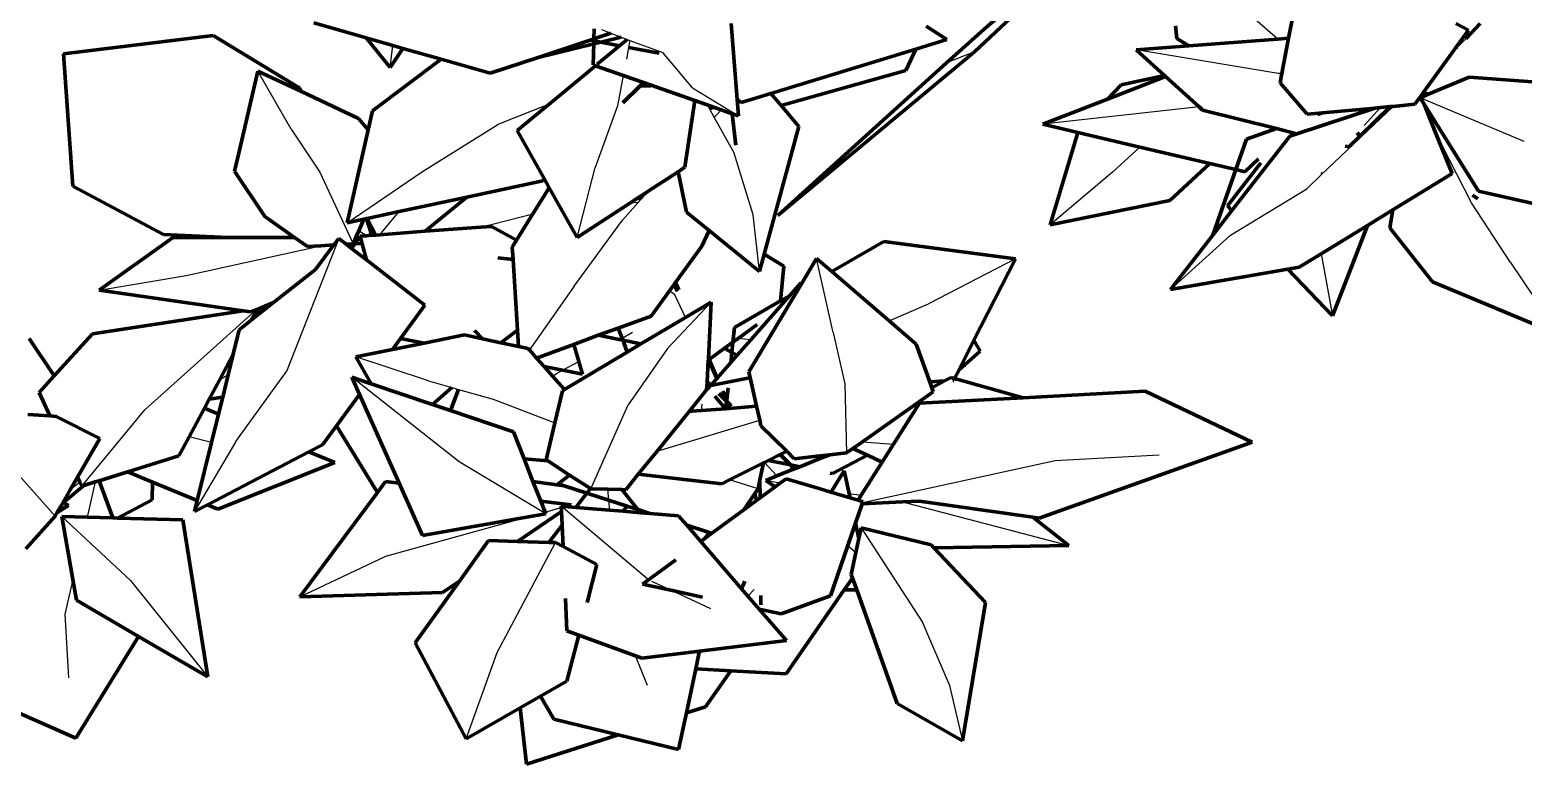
# Model space of a CAD drawing. Header units: millimetres. Extents: x 4307 to 31003, y 2809 to 20009.
# Drawn here: x 7048.2 to 7200.2, y 7635 to 7709.8 of the extents above; entities that cross this region are included whole.
import ezdxf

# ---------------------------------------------------------------- set-up
doc = ezdxf.new("R2010")
doc.units = ezdxf.units.MM
doc.layers.add('ProfileEdges', color=7, linetype='Continuous')

msp = doc.modelspace()

# ---------------------------------------------------------------- linework, layer by layer
for p, q in [((7155.16, 7718.06), (7141.55, 7706.38)), ((7155.16, 7718.06), (7144.4, 7707.5)), ((7175.27, 7708.81), (7170.65, 7712.83)), ((7106.41, 7709.77), (7107.37, 7709.41)), ((7107.37, 7709.41), (7108.44, 7709.01)), ((7194.4, 7708.84), (7195.43, 7709.83)), ((7084.93, 7705.93), (7085.17, 7708.16)), ((7108.44, 7709.01), (7109.05, 7708.78)), ((7109.18, 7707.96), (7108.96, 7706.77)), ((7109.05, 7708.78), (7109.31, 7708.68)), ((7109.31, 7708.68), (7109.18, 7707.96)), ((7109.31, 7708.68), (7112.66, 7707.43)), ((7175.31, 7705.31), (7160.85, 7707.71)), ((7193.15, 7707.62), (7193.54, 7708)), ((7193.54, 7708), (7194.4, 7708.84)), ((7115.68, 7703.84), (7112.66, 7707.43)), ((7144.4, 7707.5), (7141.55, 7706.38)), ((7074.83, 7699.63), (7071.46, 7705.56)), ((7108.64, 7705.11), (7108.06, 7702.01)), ((7175.67, 7705.29), (7175.31, 7705.31)), ((7115.68, 7703.84), (7120.37, 7700.99)), ((7101.09, 7702.18), (7095.87, 7700.11)), ((7108.06, 7702.01), (7105.78, 7695.72)), ((7117.19, 7702.11), (7117.42, 7701.7)), ((7117.42, 7701.7), (7117.9, 7700.83)), ((7117.9, 7700.83), (7118.6, 7701.62)), ((7167.25, 7701.91), (7151.35, 7700.14)), ((7183.75, 7698.86), (7187, 7701.96)), ((7185.71, 7701.85), (7184.04, 7700.02)), ((7200.35, 7698.38), (7189.74, 7702.83)), ((7088.2, 7695.32), (7095.87, 7700.11)), ((7117.9, 7700.83), (7119.93, 7697.18)), ((7074.83, 7699.63), (7077.75, 7695.26)), ((7179.71, 7695.01), (7183.61, 7698.73)), ((7183.61, 7698.73), (7183.75, 7698.86)), ((7194.98, 7692.13), (7191.28, 7699.38)), ((7069.47, 7697.05), (7069.38, 7697.11)), ((7121.85, 7690.93), (7119.93, 7697.18)), ((7158.44, 7695.25), (7161.22, 7697.82)), ((7103.94, 7688.61), (7105.78, 7695.72)), ((7077.75, 7695.26), (7081.15, 7687.98)), ((7080.55, 7690.11), (7088.2, 7695.32)), ((7158.44, 7695.25), (7152.1, 7689.9)), ((7178.22, 7693.58), (7179.71, 7695.01)), ((7179.71, 7695.01), (7179.73, 7695.26)), ((7110.38, 7692.43), (7110.87, 7692.97)), ((7110.87, 7692.97), (7111.19, 7693.33)), ((7170.45, 7688.85), (7178.22, 7693.58)), ((7083.86, 7688.89), (7085.83, 7691.24)), ((7094.15, 7689.66), (7099.45, 7691.01)), ((7108.56, 7690.39), (7110.15, 7692.16)), ((7110.15, 7692.16), (7109.31, 7692.1)), ((7110.15, 7692.16), (7110.38, 7692.43)), ((7198.96, 7686.08), (7194.98, 7692.13)), ((7103.64, 7683.65), (7108.56, 7690.39)), ((7122.51, 7685.15), (7121.85, 7690.93)), ((7079.68, 7688.51), (7074.37, 7674.96)), ((7081.4, 7688.55), (7081.8, 7688.64)), ((7082.52, 7688.79), (7081.72, 7689.3)), ((7170.45, 7688.85), (7164.33, 7683.31)), ((7064.14, 7684.73), (7077.86, 7687.77)), ((7130.02, 7678.94), (7128.32, 7686.48)), ((7148.55, 7686.45), (7139.71, 7681.85)), ((7179.67, 7686.95), (7180.82, 7680.62)), ((7198.96, 7686.08), (7203.87, 7678.72)), ((7055.3, 7683.24), (7064.14, 7684.73)), ((7103.64, 7683.65), (7099.1, 7677.16)), ((7113.85, 7683.88), (7114, 7683.6)), ((7114, 7683.6), (7113.88, 7683.91)), ((7114.22, 7683.2), (7113.92, 7683.97)), ((7114, 7683.6), (7114.22, 7683.2)), ((7114.18, 7683.15), (7114, 7683.6)), ((7113.15, 7677.32), (7117.58, 7682.03)), ((7113.88, 7682.78), (7113.35, 7683.19)), ((7114.96, 7680.47), (7113.88, 7682.78)), ((7135.71, 7680.12), (7139.71, 7681.85)), ((7059.95, 7671.06), (7071.29, 7681.26)), ((7108.52, 7678.37), (7109.59, 7678.96)), ((7130.02, 7678.94), (7131.19, 7673.72)), ((7108.23, 7678.22), (7108.52, 7678.37)), ((7113.15, 7677.32), (7109.14, 7671.56)), ((7121.62, 7678.18), (7120.32, 7678.33)), ((7088.8, 7674.01), (7081.42, 7676.46)), ((7102.47, 7675.09), (7104.12, 7675.99)), ((7104.12, 7675.99), (7104.19, 7676.03)), ((7118.19, 7674.28), (7117.35, 7676.17)), ((7068.42, 7674.64), (7067.53, 7674.08)), ((7069.2, 7667.85), (7074.37, 7674.96)), ((7091.93, 7665.77), (7081.01, 7674.38)), ((7101.45, 7674.49), (7101.9, 7674.78)), ((7101.9, 7674.78), (7102.47, 7675.09)), ((7088.8, 7674.01), (7091.19, 7673.33)), ((7091.19, 7673.33), (7091.87, 7673.14)), ((7091.87, 7673.14), (7095.41, 7672.14)), ((7131.19, 7673.72), (7131.38, 7666.68)), ((7095.41, 7672.14), (7101.68, 7669.73)), ((7105.35, 7663.01), (7109.14, 7671.56)), ((7116.6, 7671), (7116.68, 7671.64)), ((7053.52, 7663.29), (7059.95, 7671.06)), ((7112.08, 7666.86), (7122.53, 7670.01)), ((7066.73, 7667.73), (7064.45, 7668.31)), ((7069.2, 7667.85), (7065.01, 7660.71)), ((7132.98, 7667.81), (7136.15, 7667.56)), ((7100.75, 7660.48), (7091.93, 7665.77)), ((7124.28, 7664.34), (7123.01, 7665.71)), ((7133.01, 7661.62), (7152.59, 7665.89)), ((7152.59, 7665.89), (7163.18, 7666.48)), ((7047.16, 7664.37), (7050.8, 7660.25)), ((7053.33, 7663.7), (7052.36, 7662.93)), ((7054.88, 7663.72), (7054.06, 7660.12)), ((7122.36, 7663.01), (7119.46, 7663.93)), ((7123.15, 7663.88), (7124.66, 7663.64)), ((7107.03, 7662.97), (7107.14, 7661.87)), ((7128.7, 7663.01), (7129.86, 7662.83)), ((7131.62, 7662.55), (7132.87, 7662.36)), ((7052.16, 7661.34), (7051.35, 7661.2)), ((7100.68, 7660.66), (7102.33, 7661.11)), ((7111.2, 7653.75), (7102.33, 7661.24)), ((7102.67, 7661.21), (7103.33, 7661.39)), ((7107.14, 7661.87), (7107.25, 7660.84)), ((7137.06, 7661.69), (7153.98, 7657.24)), ((7051.51, 7660.19), (7058.47, 7653.69)), ((7084.47, 7656.18), (7098.79, 7660.14)), ((7132.84, 7659.04), (7139.14, 7649.38)), ((7095.79, 7646.34), (7101.75, 7657.54)), ((7117.29, 7658.61), (7116.52, 7657.67)), ((7075.71, 7652.04), (7084.47, 7656.18)), ((7131.49, 7657.25), (7132.32, 7656.55)), ((7052.62, 7653.8), (7051.81, 7650.25)), ((7058.47, 7653.69), (7066.36, 7643.88)), ((7113.47, 7652.69), (7111.55, 7653.57)), ((7117.57, 7650.81), (7113.47, 7652.69)), ((7121.97, 7652.77), (7121.33, 7652.1)), ((7051.81, 7650.25), (7052.17, 7643.78)), ((7141.8, 7643.12), (7139.14, 7649.38)), ((7092.65, 7637.57), (7095.79, 7646.34)), ((7111.12, 7642.99), (7109.88, 7646.01)), ((7116.31, 7646.04), (7116.68, 7646.54)), ((7141.8, 7643.12), (7143.18, 7637.35))]:
    msp.add_line(p, q)
at = {"layer": 'ProfileEdges', "lineweight": 211}
for p, q in [((7141.55, 7706.38), (7160.52, 7723.39)), ((7144.4, 7707.5), (7158.48, 7720.76)), ((7177.22, 7713.39), (7176.36, 7708.89)), ((7077.13, 7710.45), (7082.47, 7708.93)), ((7105.68, 7709.87), (7105.65, 7708.83)), ((7105.65, 7708.83), (7107.37, 7709.41)), ((7120.24, 7702.67), (7119.62, 7710.41)), ((7141.56, 7708.77), (7139.48, 7710.11)), ((7164.86, 7710.15), (7165, 7708.87)), ((7194.68, 7709.73), (7193.37, 7710.4)), ((7193.4, 7707.97), (7194.68, 7709.73)), ((7195.86, 7710.41), (7194.4, 7708.84)), ((7066.89, 7709.17), (7051.67, 7707.32)), ((7075.71, 7703.82), (7066.89, 7709.17)), ((7082.47, 7708.93), (7084.93, 7705.93)), ((7082.47, 7708.93), (7085.17, 7708.16)), ((7084.93, 7705.93), (7086.21, 7707.86)), ((7085.17, 7708.16), (7086.21, 7707.86)), ((7086.21, 7707.86), (7090.1, 7706.75)), ((7099.98, 7706.95), (7105.27, 7708.71)), ((7099.98, 7706.95), (7105.64, 7708.33)), ((7105.27, 7708.71), (7105.65, 7708.83)), ((7105.64, 7708.63), (7105.27, 7708.71)), ((7105.64, 7708.33), (7105.58, 7706.18)), ((7105.65, 7708.83), (7105.64, 7708.63)), ((7106.35, 7708.5), (7105.64, 7708.63)), ((7105.64, 7708.63), (7105.64, 7708.33)), ((7105.64, 7708.33), (7106.35, 7708.5)), ((7108.27, 7708.13), (7106, 7706.26)), ((7106.35, 7708.5), (7108.44, 7709.01)), ((7108.27, 7708.13), (7106.35, 7708.5)), ((7109.05, 7708.78), (7108.27, 7708.13)), ((7112.31, 7707.36), (7109.18, 7707.96)), ((7123.65, 7703.28), (7138.42, 7707.8)), ((7137.4, 7705.61), (7138.42, 7707.8)), ((7138.42, 7707.8), (7141.56, 7708.77)), ((7166.22, 7708.12), (7160.85, 7707.71)), ((7160.85, 7707.71), (7163.74, 7705.09)), ((7165, 7708.87), (7166.22, 7708.12)), ((7175.27, 7708.81), (7166.22, 7708.12)), ((7176.36, 7708.89), (7175.27, 7708.81)), ((7176.36, 7708.89), (7175.67, 7705.29)), ((7193.15, 7707.62), (7193.4, 7707.97)), ((7193.4, 7707.97), (7193.54, 7708)), ((7051.67, 7707.32), (7052.61, 7693.83)), ((7090.1, 7706.75), (7083.1, 7701.5)), ((7090.1, 7706.75), (7095.09, 7705.33)), ((7095.09, 7705.33), (7099.98, 7706.95)), ((7105.58, 7706.18), (7105.82, 7706.1)), ((7124.39, 7690.84), (7144.4, 7707.5)), ((7141.55, 7706.38), (7124.39, 7690.84)), ((7190.02, 7703.3), (7193.15, 7707.62)), ((7071.46, 7705.56), (7069.47, 7697.05)), ((7075.88, 7703.48), (7071.46, 7705.56)), ((7105.82, 7706.1), (7101.09, 7702.18)), ((7105.82, 7706.1), (7108.64, 7705.11)), ((7108.64, 7705.11), (7110.71, 7704.38)), ((7124.7, 7702.04), (7137.4, 7705.61)), ((7163.85, 7704.99), (7157.93, 7702.69)), ((7163.74, 7705.09), (7159.31, 7704.16)), ((7163.74, 7705.09), (7163.85, 7704.99)), ((7163.85, 7704.99), (7167.25, 7701.91)), ((7175.64, 7705.14), (7175.49, 7704.34)), ((7175.51, 7705.11), (7175.64, 7705.14)), ((7175.67, 7705.29), (7175.64, 7705.14)), ((7194.74, 7704.93), (7190.67, 7703.22)), ((7202.12, 7704.4), (7194.74, 7704.93)), ((7075.88, 7703.48), (7075.71, 7703.82)), ((7081.69, 7700.74), (7075.88, 7703.48)), ((7108.6, 7702.33), (7110.32, 7704.01)), ((7110.32, 7704.01), (7110.71, 7704.38)), ((7110.32, 7704.01), (7111.46, 7704.05)), ((7110.71, 7704.38), (7115.93, 7702.55)), ((7120.65, 7702.36), (7123.65, 7703.28)), ((7124.7, 7702.04), (7123.65, 7703.28)), ((7159.31, 7704.16), (7157.93, 7702.69)), ((7175.49, 7704.34), (7178.27, 7701.16)), ((7189.81, 7703.01), (7190.02, 7703.3)), ((7190.67, 7703.22), (7189.87, 7702.88)), ((7190.02, 7703.3), (7190.67, 7703.22)), ((7101.09, 7702.18), (7097.84, 7699.49)), ((7114.92, 7695.76), (7115.93, 7702.55)), ((7115.93, 7702.55), (7117.19, 7702.11)), ((7117.19, 7702.11), (7117.81, 7701.89)), ((7117.81, 7701.89), (7117.42, 7701.7)), ((7117.81, 7701.89), (7118.6, 7701.62)), ((7118.6, 7701.62), (7119.74, 7701.21)), ((7120.24, 7702.67), (7120.65, 7702.36)), ((7120.37, 7700.99), (7120.24, 7702.67)), ((7126.52, 7699.9), (7124.7, 7702.04)), ((7157.93, 7702.69), (7151.35, 7700.14)), ((7167.25, 7701.91), (7167.6, 7701.59)), ((7167.6, 7701.59), (7175.13, 7699.69)), ((7185.15, 7701.79), (7177.2, 7699.16)), ((7179.81, 7701.3), (7185.15, 7701.79)), ((7183.65, 7698.96), (7186.7, 7701.94)), ((7185.15, 7701.79), (7185.71, 7701.85)), ((7185.71, 7701.85), (7186.7, 7701.94)), ((7186.7, 7701.94), (7187, 7701.96)), ((7187, 7701.96), (7189.2, 7702.17)), ((7189.2, 7702.17), (7189.81, 7703.01)), ((7189.87, 7702.88), (7189.74, 7702.83)), ((7189.74, 7702.83), (7190.15, 7702.18)), ((7189.87, 7702.88), (7189.81, 7703.01)), ((7190.15, 7702.18), (7195.68, 7693.33)), ((7191.28, 7699.38), (7190.15, 7702.18)), ((7082.66, 7699.56), (7081.69, 7700.74)), ((7083.1, 7701.5), (7082.66, 7699.56)), ((7120.09, 7698), (7119.74, 7701.21)), ((7119.74, 7701.21), (7120.37, 7700.99)), ((7151.35, 7700.14), (7154.91, 7699.3)), ((7178.27, 7701.16), (7179.81, 7701.3)), ((7179.81, 7701.3), (7179.32, 7701.13)), ((7082.66, 7699.56), (7080.55, 7690.11)), ((7097.84, 7699.49), (7100.61, 7694.55)), ((7122.99, 7686.92), (7126.52, 7699.9)), ((7154.91, 7699.3), (7152.1, 7689.9)), ((7154.91, 7699.3), (7161.22, 7697.82)), ((7176.48, 7698.92), (7170.59, 7691.35)), ((7172.08, 7698.63), (7170.99, 7695.52)), ((7175.13, 7699.69), (7172.08, 7698.63)), ((7175.13, 7699.69), (7177.2, 7699.16)), ((7177.2, 7699.16), (7176.48, 7698.92)), ((7182.48, 7697.83), (7183.54, 7698.86)), ((7183.54, 7698.86), (7183.35, 7699.26)), ((7183.35, 7699.26), (7183.65, 7698.96)), ((7183.54, 7698.86), (7183.65, 7698.96)), ((7183.61, 7698.73), (7183.54, 7698.86)), ((7183.65, 7698.96), (7183.75, 7698.86)), ((7193, 7695.11), (7191.28, 7699.38)), ((7069.47, 7697.05), (7069.07, 7695.35)), ((7161.22, 7697.82), (7168.35, 7696.14)), ((7182.13, 7697.91), (7182.48, 7697.83)), ((7114.22, 7695.3), (7114.92, 7695.76)), ((7164.28, 7692.37), (7168.35, 7696.14)), ((7168.35, 7696.14), (7170.99, 7695.52)), ((7170.99, 7695.52), (7168.65, 7688.86)), ((7173.54, 7696.22), (7170.13, 7691.84)), ((7170.99, 7695.52), (7171.91, 7695.31)), ((7171.91, 7695.31), (7173.3, 7696.62)), ((7069.07, 7695.35), (7072.16, 7690.76)), ((7092.71, 7692.72), (7100.44, 7694.39)), ((7100.44, 7694.39), (7100.61, 7694.55)), ((7100.61, 7694.55), (7101.11, 7693.67)), ((7111.19, 7693.33), (7114.22, 7695.3)), ((7114.22, 7695.3), (7115.09, 7691.18)), ((7186.98, 7691.42), (7193, 7695.11)), ((7052.61, 7693.83), (7061.85, 7688.91)), ((7085.83, 7691.24), (7092.71, 7692.72)), ((7088.49, 7689.24), (7092.71, 7692.72)), ((7101.11, 7693.67), (7099.45, 7691.01)), ((7101.11, 7693.67), (7103.94, 7688.61)), ((7109.31, 7692.1), (7110.31, 7692.76)), ((7110.31, 7692.76), (7110.83, 7693.1)), ((7110.38, 7692.43), (7110.31, 7692.76)), ((7110.83, 7693.1), (7111.19, 7693.33)), ((7110.83, 7693.1), (7110.87, 7692.97)), ((7195.07, 7692.92), (7195.61, 7692.53)), ((7195.68, 7693.33), (7202.17, 7691.86)), ((7082.58, 7690.54), (7085.83, 7691.24)), ((7099.45, 7691.01), (7097.79, 7688.34)), ((7103.94, 7688.61), (7109.31, 7692.1)), ((7115.09, 7691.18), (7117.37, 7689.33)), ((7152.1, 7689.9), (7164.28, 7692.37)), ((7170.59, 7691.35), (7168.65, 7688.86)), ((7170.13, 7691.84), (7170.59, 7691.35)), ((7184.39, 7689.84), (7186.98, 7691.42)), ((7186.98, 7691.42), (7186.66, 7689.58)), ((7072.16, 7690.76), (7075.18, 7688.62)), ((7080.55, 7690.11), (7082.22, 7690.47)), ((7081.72, 7689.3), (7082.22, 7690.47)), ((7082.22, 7690.47), (7082.52, 7690.53)), ((7082.52, 7690.53), (7082.58, 7690.54)), ((7082.52, 7690.53), (7083.05, 7688.83)), ((7083.45, 7688.86), (7082.58, 7690.54)), ((7094.15, 7689.66), (7088.49, 7689.24)), ((7095.22, 7689.73), (7094.15, 7689.66)), ((7097.79, 7688.34), (7095.22, 7689.73)), ((7179.67, 7686.95), (7184.39, 7689.84)), ((7180.82, 7680.62), (7184.39, 7689.84)), ((7186.66, 7689.58), (7191.01, 7684.08)), ((7062.75, 7688.59), (7055.3, 7683.24)), ((7061.85, 7688.91), (7068.42, 7688.61)), ((7068.42, 7688.61), (7062.75, 7688.59)), ((7075.18, 7688.62), (7068.42, 7688.61)), ((7075.18, 7688.62), (7076.51, 7687.68)), ((7079.68, 7688.51), (7079.19, 7687.85)), ((7080.42, 7687.94), (7079.68, 7688.51)), ((7080.42, 7687.94), (7081.15, 7687.98)), ((7080.99, 7687.49), (7080.42, 7687.94)), ((7080.99, 7687.49), (7081.35, 7688)), ((7081.15, 7687.98), (7081.4, 7688.55)), ((7081.35, 7688), (7081.8, 7688.64)), ((7081.35, 7688), (7082.08, 7687.97)), ((7081.4, 7688.55), (7081.43, 7688.64)), ((7081.43, 7688.64), (7081.72, 7689.3)), ((7081.8, 7688.64), (7081.43, 7688.64)), ((7082.52, 7688.79), (7081.87, 7688.75)), ((7081.87, 7688.75), (7082.08, 7687.97)), ((7082.08, 7687.97), (7082.51, 7686.32)), ((7082.98, 7688.83), (7082.52, 7688.79)), ((7082.74, 7688.86), (7082.98, 7688.83)), ((7083.05, 7688.83), (7082.98, 7688.83)), ((7083.45, 7688.86), (7083.05, 7688.83)), ((7083.86, 7688.89), (7083.45, 7688.86)), ((7088.49, 7689.24), (7083.86, 7688.89)), ((7097.79, 7688.34), (7097.34, 7687.62)), ((7116.65, 7687.73), (7117.37, 7689.33)), ((7117.37, 7689.33), (7117.34, 7689.34)), ((7117.37, 7689.33), (7122.51, 7685.15)), ((7135.17, 7688.2), (7129.86, 7685.15)), ((7148.55, 7686.45), (7135.17, 7688.2)), ((7168.65, 7688.86), (7164.33, 7683.31)), ((7076.51, 7687.68), (7077.86, 7687.77)), ((7079.19, 7687.85), (7077.32, 7685.35)), ((7077.86, 7687.77), (7079.19, 7687.85)), ((7082.51, 7686.32), (7080.99, 7687.49)), ((7095.88, 7686.54), (7097.42, 7686.38)), ((7097.34, 7687.62), (7097.42, 7686.38)), ((7113.97, 7684.04), (7116.65, 7687.73)), ((7122.51, 7685.15), (7122.99, 7686.92)), ((7124.99, 7685.68), (7122.99, 7686.92)), ((7128.32, 7686.48), (7126.77, 7683.9)), ((7129.86, 7685.15), (7128.32, 7686.48)), ((7144.34, 7678.15), (7148.55, 7686.45)), ((7177.43, 7685.58), (7179.67, 7686.95)), ((7077.32, 7685.35), (7073.05, 7681.98)), ((7088.44, 7681.71), (7082.51, 7686.32)), ((7097.42, 7686.38), (7097.87, 7679.16)), ((7124.66, 7682.15), (7124.99, 7685.68)), ((7135.71, 7680.12), (7129.86, 7685.15)), ((7164.33, 7683.31), (7176.28, 7685.38)), ((7176.28, 7685.38), (7177.43, 7685.58)), ((7176.28, 7685.38), (7180.82, 7680.62)), ((7113.35, 7683.19), (7113.78, 7683.78)), ((7113.78, 7683.78), (7113.85, 7683.88)), ((7113.78, 7683.78), (7114.14, 7683.1)), ((7113.85, 7683.88), (7113.88, 7683.91)), ((7113.88, 7683.91), (7113.92, 7683.97)), ((7113.92, 7683.97), (7113.97, 7684.04)), ((7113.97, 7684.04), (7114.29, 7683.29)), ((7126.77, 7683.9), (7121.41, 7674.94)), ((7126.72, 7683.98), (7125.57, 7682.68)), ((7126.77, 7683.9), (7126.72, 7683.98)), ((7191.01, 7684.08), (7203.87, 7678.72)), ((7055.3, 7683.24), (7069.96, 7681.15)), ((7073.05, 7681.98), (7070.77, 7680.18)), ((7071.67, 7681.41), (7073.05, 7681.98)), ((7111.47, 7680.61), (7113.35, 7683.19)), ((7117.58, 7682.03), (7114.96, 7680.47)), ((7117.32, 7676.24), (7117.58, 7682.03)), ((7124.66, 7682.15), (7119.97, 7679.46)), ((7125.57, 7682.68), (7121.62, 7678.18)), ((7125.57, 7682.68), (7124.66, 7682.15)), ((7069.96, 7681.15), (7054.62, 7678.79)), ((7069.96, 7681.15), (7070.74, 7681.04)), ((7070.74, 7681.04), (7071.29, 7681.26)), ((7070.77, 7680.18), (7071, 7680.6)), ((7071.67, 7681.41), (7071, 7680.6)), ((7071, 7680.6), (7071.37, 7681.29)), ((7071.29, 7681.26), (7071.37, 7681.29)), ((7071.37, 7681.29), (7071.67, 7681.41)), ((7085.97, 7678.33), (7088.44, 7681.71)), ((7108.13, 7679.39), (7111.47, 7680.61)), ((7114.96, 7680.47), (7110.43, 7677.77)), ((7054.62, 7678.79), (7050.72, 7674.52)), ((7069.54, 7679.2), (7068.93, 7676.72)), ((7070.77, 7680.18), (7069.54, 7679.2)), ((7094.32, 7678.29), (7093.5, 7679.15)), ((7097.87, 7679.16), (7096.18, 7677.9)), ((7097.87, 7679.16), (7097.97, 7677.51)), ((7106.1, 7678.65), (7108.13, 7679.39)), ((7108.13, 7679.39), (7108.52, 7678.37)), ((7119.97, 7679.46), (7119.81, 7677.96)), ((7120.32, 7678.33), (7122.26, 7679.74)), ((7138.45, 7677.76), (7135.71, 7680.12)), ((7050.72, 7674.52), (7048.16, 7678.31)), ((7085.15, 7677.21), (7085.97, 7678.33)), ((7088.36, 7677.86), (7085.15, 7677.21)), ((7085.97, 7678.33), (7088.36, 7677.86)), ((7092.47, 7678.69), (7088.36, 7677.86)), ((7094.32, 7678.29), (7092.47, 7678.69)), ((7096.18, 7677.9), (7094.32, 7678.29)), ((7097.97, 7677.51), (7096.18, 7677.9)), ((7098.97, 7677.3), (7097.97, 7677.51)), ((7099.1, 7677.16), (7098.97, 7677.3)), ((7099.81, 7676.34), (7103.61, 7677.73)), ((7103.61, 7677.73), (7106.1, 7678.65)), ((7104.12, 7675.99), (7103.61, 7677.73)), ((7108.23, 7678.22), (7106.1, 7678.65)), ((7108.6, 7678.14), (7108.23, 7678.22)), ((7108.52, 7678.37), (7108.6, 7678.14)), ((7110.43, 7677.77), (7108.6, 7678.14)), ((7108.67, 7677.97), (7109.05, 7676.95)), ((7110.43, 7677.77), (7109.05, 7676.95)), ((7117.39, 7676.2), (7118.94, 7677.33)), ((7118.94, 7677.33), (7119.81, 7677.96)), ((7118.94, 7677.33), (7119.7, 7676.91)), ((7119.81, 7677.96), (7119.7, 7676.91)), ((7119.81, 7677.96), (7120.32, 7678.33)), ((7121.62, 7678.18), (7120.24, 7676.62)), ((7139.83, 7673.91), (7138.45, 7677.76)), ((7142.83, 7675.15), (7144.34, 7678.15)), ((7144.97, 7677.02), (7144.34, 7678.15)), ((7067.53, 7674.08), (7068.93, 7676.72)), ((7068.93, 7676.72), (7068.42, 7674.64)), ((7085.15, 7677.21), (7081.42, 7676.46)), ((7081.42, 7676.46), (7082.8, 7674.01)), ((7099.81, 7676.34), (7099.1, 7677.16)), ((7100.59, 7675.46), (7099.81, 7676.34)), ((7109.05, 7676.95), (7102.65, 7673.13)), ((7104.49, 7674.7), (7104.12, 7675.99)), ((7117.17, 7673.92), (7117.28, 7676.12)), ((7117.28, 7676.12), (7117.31, 7676.14)), ((7117.31, 7676.14), (7117.35, 7676.17)), ((7118.16, 7674.25), (7117.31, 7676.14)), ((7117.35, 7676.17), (7117.32, 7676.24)), ((7117.35, 7676.17), (7117.39, 7676.2)), ((7117.37, 7676.24), (7117.39, 7676.2)), ((7117.39, 7676.2), (7118.21, 7674.3)), ((7119.59, 7675.87), (7118.21, 7674.3)), ((7119.7, 7676.91), (7119.59, 7675.87)), ((7120.24, 7676.62), (7119.59, 7675.87)), ((7119.7, 7676.91), (7120.24, 7676.62)), ((7142.83, 7675.15), (7144.97, 7677.02)), ((7050.72, 7674.52), (7049.19, 7672.84)), ((7068.42, 7674.64), (7067.87, 7672.37)), ((7081.01, 7674.38), (7081.79, 7672.64)), ((7082.66, 7673.82), (7081.01, 7674.38)), ((7100.59, 7675.46), (7102.47, 7675.09)), ((7101.45, 7674.49), (7100.59, 7675.46)), ((7102.65, 7673.13), (7101.45, 7674.49)), ((7102.47, 7675.09), (7104.49, 7674.7)), ((7121.48, 7674.31), (7117.54, 7673.54)), ((7118.16, 7674.25), (7117.54, 7673.54)), ((7118.21, 7674.3), (7118.16, 7674.25)), ((7121.41, 7674.94), (7121.58, 7674.2)), ((7121.58, 7674.2), (7121.48, 7674.31)), ((7142.01, 7674.35), (7141.35, 7674.01)), ((7142.37, 7674.25), (7142.01, 7674.35)), ((7142.28, 7674.06), (7142.37, 7674.25)), ((7142.37, 7674.25), (7142.83, 7675.15)), ((7149.36, 7672.3), (7142.37, 7674.25)), ((7049.19, 7672.84), (7050.27, 7670.44)), ((7066.5, 7672.15), (7067.53, 7674.08)), ((7082.66, 7673.82), (7082.8, 7674.01)), ((7082.97, 7673.72), (7082.66, 7673.82)), ((7082.8, 7674.01), (7082.97, 7673.72)), ((7089.24, 7671.61), (7082.97, 7673.72)), ((7091.19, 7673.33), (7089.24, 7671.61)), ((7091.87, 7673.14), (7091.07, 7670.99)), ((7102.44, 7673.01), (7101.68, 7669.73)), ((7102.65, 7673.13), (7102.44, 7673.01)), ((7117.12, 7673.1), (7115.34, 7670.9)), ((7117.12, 7673.1), (7117.14, 7673.42)), ((7117.28, 7673.25), (7117.12, 7673.1)), ((7117.14, 7673.42), (7117.17, 7673.92)), ((7117.5, 7673.49), (7117.14, 7673.42)), ((7117.28, 7673.25), (7117.14, 7673.42)), ((7117.54, 7673.54), (7117.17, 7673.92)), ((7117.5, 7673.49), (7117.28, 7673.25)), ((7117.54, 7673.54), (7117.5, 7673.49)), ((7119.16, 7671.93), (7118.37, 7672.72)), ((7119.18, 7672.08), (7118.75, 7672.95)), ((7118.79, 7672.98), (7119.18, 7672.08)), ((7119.31, 7673.31), (7119.18, 7672.08)), ((7121.58, 7674.2), (7122.21, 7671.43)), ((7132.98, 7667.81), (7140.19, 7672.88)), ((7139.83, 7673.91), (7141.35, 7674.01)), ((7140.04, 7673.31), (7139.83, 7673.91)), ((7141.35, 7674.01), (7140.04, 7673.31)), ((7140.19, 7672.88), (7140.04, 7673.31)), ((7142.18, 7674.06), (7142.28, 7674.06)), ((7161.75, 7672.96), (7149.36, 7672.3)), ((7172.65, 7667.76), (7161.75, 7672.96)), ((7064.45, 7668.31), (7066.01, 7671.23)), ((7066.01, 7671.23), (7066.5, 7672.15)), ((7067.44, 7670.63), (7066.01, 7671.23)), ((7066.5, 7672.15), (7067.87, 7672.37)), ((7067.87, 7672.37), (7067.44, 7670.63)), ((7079.44, 7669.42), (7081.79, 7672.64)), ((7081.79, 7672.64), (7085.84, 7663.6)), ((7091.07, 7670.99), (7089.24, 7671.61)), ((7119.04, 7671.18), (7117.96, 7672.45)), ((7122.21, 7671.43), (7119.04, 7671.18)), ((7119.16, 7671.93), (7119.09, 7671.26)), ((7119.09, 7671.26), (7119.43, 7671.51)), ((7119.18, 7672.08), (7119.16, 7671.93)), ((7119.31, 7671.78), (7119.16, 7671.93)), ((7119.31, 7671.78), (7119.43, 7671.51)), ((7119.55, 7671.55), (7119.31, 7671.78)), ((7119.43, 7671.51), (7119.55, 7671.55)), ((7119.43, 7671.51), (7119.47, 7671.43)), ((7119.45, 7671.4), (7119.43, 7671.51)), ((7119.55, 7671.55), (7119.62, 7671.64)), ((7122.21, 7671.43), (7122.53, 7670.01)), ((7138.78, 7671.74), (7136.15, 7667.56)), ((7149.36, 7672.3), (7138.78, 7671.74)), ((7050.27, 7670.44), (7048.03, 7670.58)), ((7050.93, 7670.4), (7050.27, 7670.44)), ((7055.37, 7668.13), (7050.93, 7670.4)), ((7067.44, 7670.63), (7066.73, 7667.73)), ((7097.46, 7668.83), (7091.07, 7670.99)), ((7101.68, 7669.73), (7100.81, 7665.96)), ((7112.08, 7666.86), (7115.34, 7670.9)), ((7115.62, 7670.92), (7115.34, 7670.9)), ((7116.6, 7671), (7115.62, 7670.92)), ((7115.65, 7670.99), (7115.62, 7670.92)), ((7119.04, 7671.18), (7116.6, 7671)), ((7122.53, 7670.01), (7122.66, 7669.45)), ((7063.42, 7666.38), (7064.45, 7668.31)), ((7078.03, 7667.51), (7079.44, 7669.42)), ((7079.44, 7669.42), (7083.61, 7662.66)), ((7098.54, 7666.09), (7097.46, 7668.83)), ((7122.66, 7669.45), (7125.28, 7666.85)), ((7053.1, 7664.21), (7055.37, 7668.13)), ((7066.73, 7667.73), (7065.28, 7661.82)), ((7066.32, 7661.39), (7076.65, 7666.78)), ((7076.65, 7666.78), (7078.03, 7667.51)), ((7079.28, 7665.69), (7076.65, 7666.78)), ((7110.17, 7664.5), (7112.08, 7666.86)), ((7124.6, 7666.51), (7125.28, 7666.85)), ((7125.28, 7666.85), (7126.04, 7666.09)), ((7129.66, 7666.49), (7131.38, 7666.68)), ((7131.38, 7666.68), (7132.02, 7667.13)), ((7132.02, 7667.13), (7132.98, 7667.81)), ((7132.02, 7667.13), (7133.51, 7666.44)), ((7136.15, 7667.56), (7135.01, 7665.75)), ((7150.98, 7660.03), (7172.65, 7667.76)), ((7058.3, 7664.78), (7063.42, 7666.38)), ((7067.38, 7660.95), (7079.28, 7665.69)), ((7098.54, 7666.09), (7100.95, 7665.87)), ((7099.45, 7663.78), (7098.54, 7666.09)), ((7100.81, 7665.96), (7100.95, 7665.87)), ((7100.95, 7665.87), (7103.18, 7664.42)), ((7119.46, 7663.93), (7122.92, 7665.66)), ((7122.55, 7663.92), (7122.92, 7665.66)), ((7122.92, 7665.66), (7123.01, 7665.71)), ((7123.01, 7665.71), (7123.44, 7665.92)), ((7123.44, 7665.92), (7124.6, 7666.51)), ((7123.44, 7665.92), (7125.65, 7665.47)), ((7125.65, 7665.47), (7124.6, 7666.51)), ((7125.86, 7665.26), (7125.65, 7665.47)), ((7125.65, 7665.47), (7126.61, 7665.27)), ((7126.61, 7665.27), (7125.71, 7664.91)), ((7125.71, 7664.91), (7125.86, 7665.26)), ((7126.04, 7666.09), (7128.34, 7666.35)), ((7128.75, 7666.13), (7126.61, 7665.27)), ((7128.34, 7666.35), (7129.66, 7666.49)), ((7128.75, 7666.13), (7128.34, 7666.35)), ((7129.66, 7666.49), (7128.75, 7666.13)), ((7129.93, 7664.59), (7133.51, 7666.44)), ((7135.01, 7665.75), (7132.87, 7662.36)), ((7133.51, 7666.44), (7135.01, 7665.75)), ((7052.36, 7662.93), (7053.1, 7664.21)), ((7053.1, 7664.21), (7053.33, 7663.7)), ((7053.33, 7663.7), (7053.52, 7663.29)), ((7053.73, 7663.36), (7054.88, 7663.72)), ((7054.88, 7663.72), (7055.28, 7663.84)), ((7055.28, 7663.84), (7058.3, 7664.78)), ((7056.7, 7660.06), (7055.28, 7663.84)), ((7058.3, 7664.78), (7058.27, 7664.71)), ((7058.27, 7664.71), (7060.74, 7663.69)), ((7060.69, 7661.91), (7060.74, 7663.69)), ((7060.74, 7663.69), (7065.28, 7661.82)), ((7084.44, 7663.78), (7083.61, 7662.66)), ((7085.84, 7663.6), (7084.44, 7663.78)), ((7085.84, 7663.6), (7088.22, 7658.28)), ((7099.45, 7663.78), (7102.61, 7663.32)), ((7100.24, 7661.78), (7099.45, 7663.78)), ((7103.18, 7664.42), (7102, 7663.52)), ((7103.18, 7664.42), (7105.29, 7663.04)), ((7108.9, 7662.93), (7110.17, 7664.5)), ((7110.17, 7664.5), (7118.66, 7663.52)), ((7118.66, 7663.52), (7119.46, 7663.93)), ((7122.36, 7663.01), (7122.55, 7663.92)), ((7122.56, 7662.1), (7122.55, 7663.92)), ((7124.28, 7664.34), (7123.15, 7663.88)), ((7123.15, 7663.88), (7124.11, 7663.23)), ((7124.66, 7663.64), (7124.11, 7663.23)), ((7125.71, 7664.91), (7124.28, 7664.34)), ((7125.22, 7664.05), (7124.66, 7663.64)), ((7128.7, 7663.01), (7125.22, 7664.05)), ((7129.71, 7664.63), (7129.93, 7664.59)), ((7131.13, 7664.84), (7129.86, 7662.83)), ((7131.62, 7662.55), (7131.13, 7664.84)), ((7051.62, 7661.65), (7052.36, 7662.93)), ((7053.73, 7663.36), (7051.65, 7661.63)), ((7053.52, 7663.29), (7053.73, 7663.36)), ((7083.61, 7662.66), (7075.71, 7652.04)), ((7102, 7663.52), (7102.61, 7663.32)), ((7102.61, 7663.32), (7104.93, 7662.58)), ((7104.93, 7662.58), (7103.8, 7661.12)), ((7105.29, 7663.04), (7104.93, 7662.58)), ((7104.93, 7662.58), (7107.14, 7661.87)), ((7105.29, 7663.04), (7105.35, 7663.01)), ((7105.35, 7663.01), (7107.03, 7662.97)), ((7107.03, 7662.97), (7108.5, 7662.94)), ((7110.12, 7660.91), (7108.5, 7662.94)), ((7108.5, 7662.94), (7108.9, 7662.93)), ((7120.93, 7660.89), (7122.03, 7662.53)), ((7122.03, 7662.53), (7122.36, 7663.01)), ((7122.03, 7662.53), (7122.19, 7661.83)), ((7122.56, 7662.1), (7122.19, 7661.83)), ((7124.11, 7663.23), (7122.56, 7662.1)), ((7129.77, 7662.69), (7128.7, 7663.01)), ((7129.86, 7662.83), (7129.77, 7662.69)), ((7131.72, 7662.11), (7129.77, 7662.69)), ((7131.72, 7662.11), (7131.62, 7662.55)), ((7132.55, 7661.86), (7131.72, 7662.11)), ((7132.87, 7662.36), (7132.55, 7661.86)), ((7050.8, 7660.25), (7051, 7660.58)), ((7051, 7660.58), (7052.16, 7661.34)), ((7051, 7660.58), (7051.35, 7661.2)), ((7051.35, 7661.2), (7051.62, 7661.65)), ((7051.65, 7661.63), (7051.62, 7661.65)), ((7052.16, 7661.34), (7051.65, 7661.63)), ((7057.17, 7660.05), (7060.69, 7661.91)), ((7065.28, 7661.82), (7065.01, 7660.71)), ((7065.01, 7660.71), (7066.32, 7661.39)), ((7066.32, 7661.39), (7067.38, 7660.95)), ((7097.89, 7657.67), (7102.35, 7660.72)), ((7103.33, 7661.39), (7100.24, 7661.78)), ((7100.68, 7660.66), (7100.24, 7661.78)), ((7100.75, 7660.48), (7100.68, 7660.66)), ((7102.67, 7661.21), (7102.33, 7661.24)), ((7102.33, 7661.24), (7102.33, 7661.11)), ((7102.33, 7661.11), (7102.35, 7660.72)), ((7102.35, 7660.72), (7102.41, 7659.33)), ((7103.02, 7661.18), (7102.67, 7661.21)), ((7103.02, 7661.18), (7103.33, 7661.39)), ((7103.8, 7661.12), (7103.02, 7661.18)), ((7107.25, 7660.84), (7103.8, 7661.12)), ((7107.14, 7661.87), (7109.04, 7661.26)), ((7108.63, 7660.73), (7107.25, 7660.84)), ((7109.04, 7661.26), (7108.63, 7660.73)), ((7110.38, 7660.59), (7108.63, 7660.73)), ((7109.04, 7661.26), (7110.12, 7660.91)), ((7110.38, 7660.59), (7110.12, 7660.91)), ((7110.12, 7660.91), (7111.36, 7660.51)), ((7111.36, 7660.51), (7110.38, 7660.59)), ((7120.93, 7660.89), (7117.66, 7658.49)), ((7122.19, 7661.83), (7120.93, 7660.89)), ((7132.28, 7659.52), (7132.96, 7661.5)), ((7133.04, 7661.71), (7132.55, 7661.86)), ((7132.96, 7661.5), (7137.06, 7661.69)), ((7132.96, 7661.5), (7133.01, 7661.62)), ((7133.01, 7661.62), (7133.04, 7661.71)), ((7137.06, 7661.69), (7138.79, 7661.76)), ((7138.79, 7661.76), (7150.34, 7660.12)), ((7047.83, 7656.9), (7050.8, 7660.25)), ((7051.51, 7660.19), (7052.62, 7653.8)), ((7054.06, 7660.12), (7051.51, 7660.19)), ((7056.7, 7660.06), (7054.06, 7660.12)), ((7057.17, 7660.05), (7056.7, 7660.06)), ((7063.82, 7659.88), (7057.17, 7660.05)), ((7066.36, 7643.88), (7063.82, 7659.88)), ((7088.22, 7658.28), (7098.79, 7660.14)), ((7098.79, 7660.14), (7100.75, 7660.48)), ((7102.41, 7659.33), (7101.05, 7657.57)), ((7102.41, 7659.33), (7102.51, 7657.14)), ((7114.27, 7660.28), (7111.36, 7660.51)), ((7115.11, 7659.31), (7114.27, 7660.28)), ((7115.11, 7659.31), (7117.29, 7658.61)), ((7116.52, 7657.67), (7115.11, 7659.31)), ((7131.49, 7657.25), (7132.28, 7659.52)), ((7132.62, 7657.96), (7132.28, 7659.52)), ((7132.84, 7659.04), (7132.62, 7657.96)), ((7139.97, 7657.32), (7132.84, 7659.04)), ((7153.98, 7657.24), (7150.34, 7660.12)), ((7150.34, 7660.12), (7150.98, 7660.03)), ((7094.93, 7657.77), (7091.96, 7653.62)), ((7097.89, 7657.67), (7094.93, 7657.77)), ((7101.05, 7657.57), (7097.89, 7657.67)), ((7101.75, 7657.54), (7101.05, 7657.57)), ((7102.51, 7657.14), (7101.75, 7657.54)), ((7117.66, 7658.49), (7116.52, 7657.67)), ((7120.69, 7652.85), (7116.52, 7657.67)), ((7117.29, 7658.61), (7117.66, 7658.49)), ((7132.62, 7657.96), (7132.32, 7656.55)), ((7105.96, 7655.33), (7102.51, 7657.14)), ((7129.73, 7652.14), (7131.49, 7657.25)), ((7132.32, 7656.55), (7131.84, 7654.31)), ((7140.26, 7657.01), (7139.97, 7657.32)), ((7140.26, 7657.01), (7153.98, 7657.24)), ((7145.5, 7651.46), (7140.26, 7657.01)), ((7104.96, 7651.45), (7105.96, 7655.33)), ((7114, 7655.8), (7111.2, 7653.75)), ((7052.62, 7653.8), (7052.99, 7651.68)), ((7091.96, 7653.62), (7087.46, 7647.35)), ((7090.25, 7652.45), (7091.96, 7653.62)), ((7111.2, 7653.75), (7110.6, 7653.31)), ((7110.6, 7653.31), (7113.47, 7652.69)), ((7120.69, 7652.85), (7121.01, 7653.63)), ((7131.13, 7652.73), (7131.97, 7653.94)), ((7131.84, 7654.31), (7131.97, 7653.94)), ((7131.97, 7653.94), (7132.4, 7652.73)), ((7052.99, 7651.68), (7059.29, 7648)), ((7075.71, 7652.04), (7090.25, 7652.45)), ((7102.75, 7651.84), (7102.89, 7648.56)), ((7113.47, 7652.69), (7116.7, 7652)), ((7121.33, 7652.1), (7120.69, 7652.85)), ((7122.49, 7650.76), (7121.33, 7652.1)), ((7122.64, 7651.21), (7122.63, 7652.17)), ((7124.73, 7650.28), (7129.73, 7652.14)), ((7125.23, 7644.19), (7131.13, 7652.73)), ((7131.13, 7652.73), (7132.4, 7652.73)), ((7132.4, 7652.73), (7136.52, 7641.18)), ((7143.18, 7637.35), (7145.5, 7651.46)), ((7122.49, 7650.76), (7124.73, 7650.28)), ((7125.24, 7647.58), (7122.49, 7650.76)), ((7102.89, 7648.56), (7104.11, 7648.12)), ((7052.93, 7637.62), (7059.29, 7648)), ((7059.29, 7648), (7066.36, 7643.88)), ((7087.46, 7647.35), (7092.65, 7637.57)), ((7102.91, 7643.44), (7104.11, 7648.12)), ((7104.11, 7648.12), (7109.88, 7646.01)), ((7116.68, 7646.54), (7125.24, 7647.58)), ((7109.88, 7646.01), (7110.52, 7645.78)), ((7110.52, 7645.78), (7116.41, 7646.5)), ((7116.02, 7644.68), (7116.31, 7646.04)), ((7116.31, 7646.04), (7116.41, 7646.5)), ((7116.41, 7646.5), (7116.68, 7646.54)), ((7115.07, 7640.2), (7116.02, 7644.68)), ((7116.02, 7644.68), (7119.59, 7644.49)), ((7117.01, 7640.82), (7119.59, 7644.49)), ((7119.59, 7644.49), (7125.23, 7644.19)), ((7100.22, 7641.9), (7102.91, 7643.44)), ((7042.83, 7642.08), (7052.93, 7637.62)), ((7098.15, 7640.72), (7100.22, 7641.9)), ((7100.22, 7641.9), (7101.58, 7639.56)), ((7115.07, 7640.2), (7117.01, 7640.82)), ((7136.52, 7641.18), (7143.18, 7637.35)), ((7092.65, 7637.57), (7098.15, 7640.72)), ((7098.15, 7640.72), (7098.8, 7634.99)), ((7101.58, 7639.56), (7108.12, 7637.97)), ((7114.28, 7636.47), (7115.07, 7640.2)), ((7098.8, 7634.99), (7108.12, 7637.97)), ((7108.12, 7637.97), (7114.28, 7636.47))]:
    msp.add_line(p, q, dxfattribs=at)

doc.saveas('drawing.dxf')
